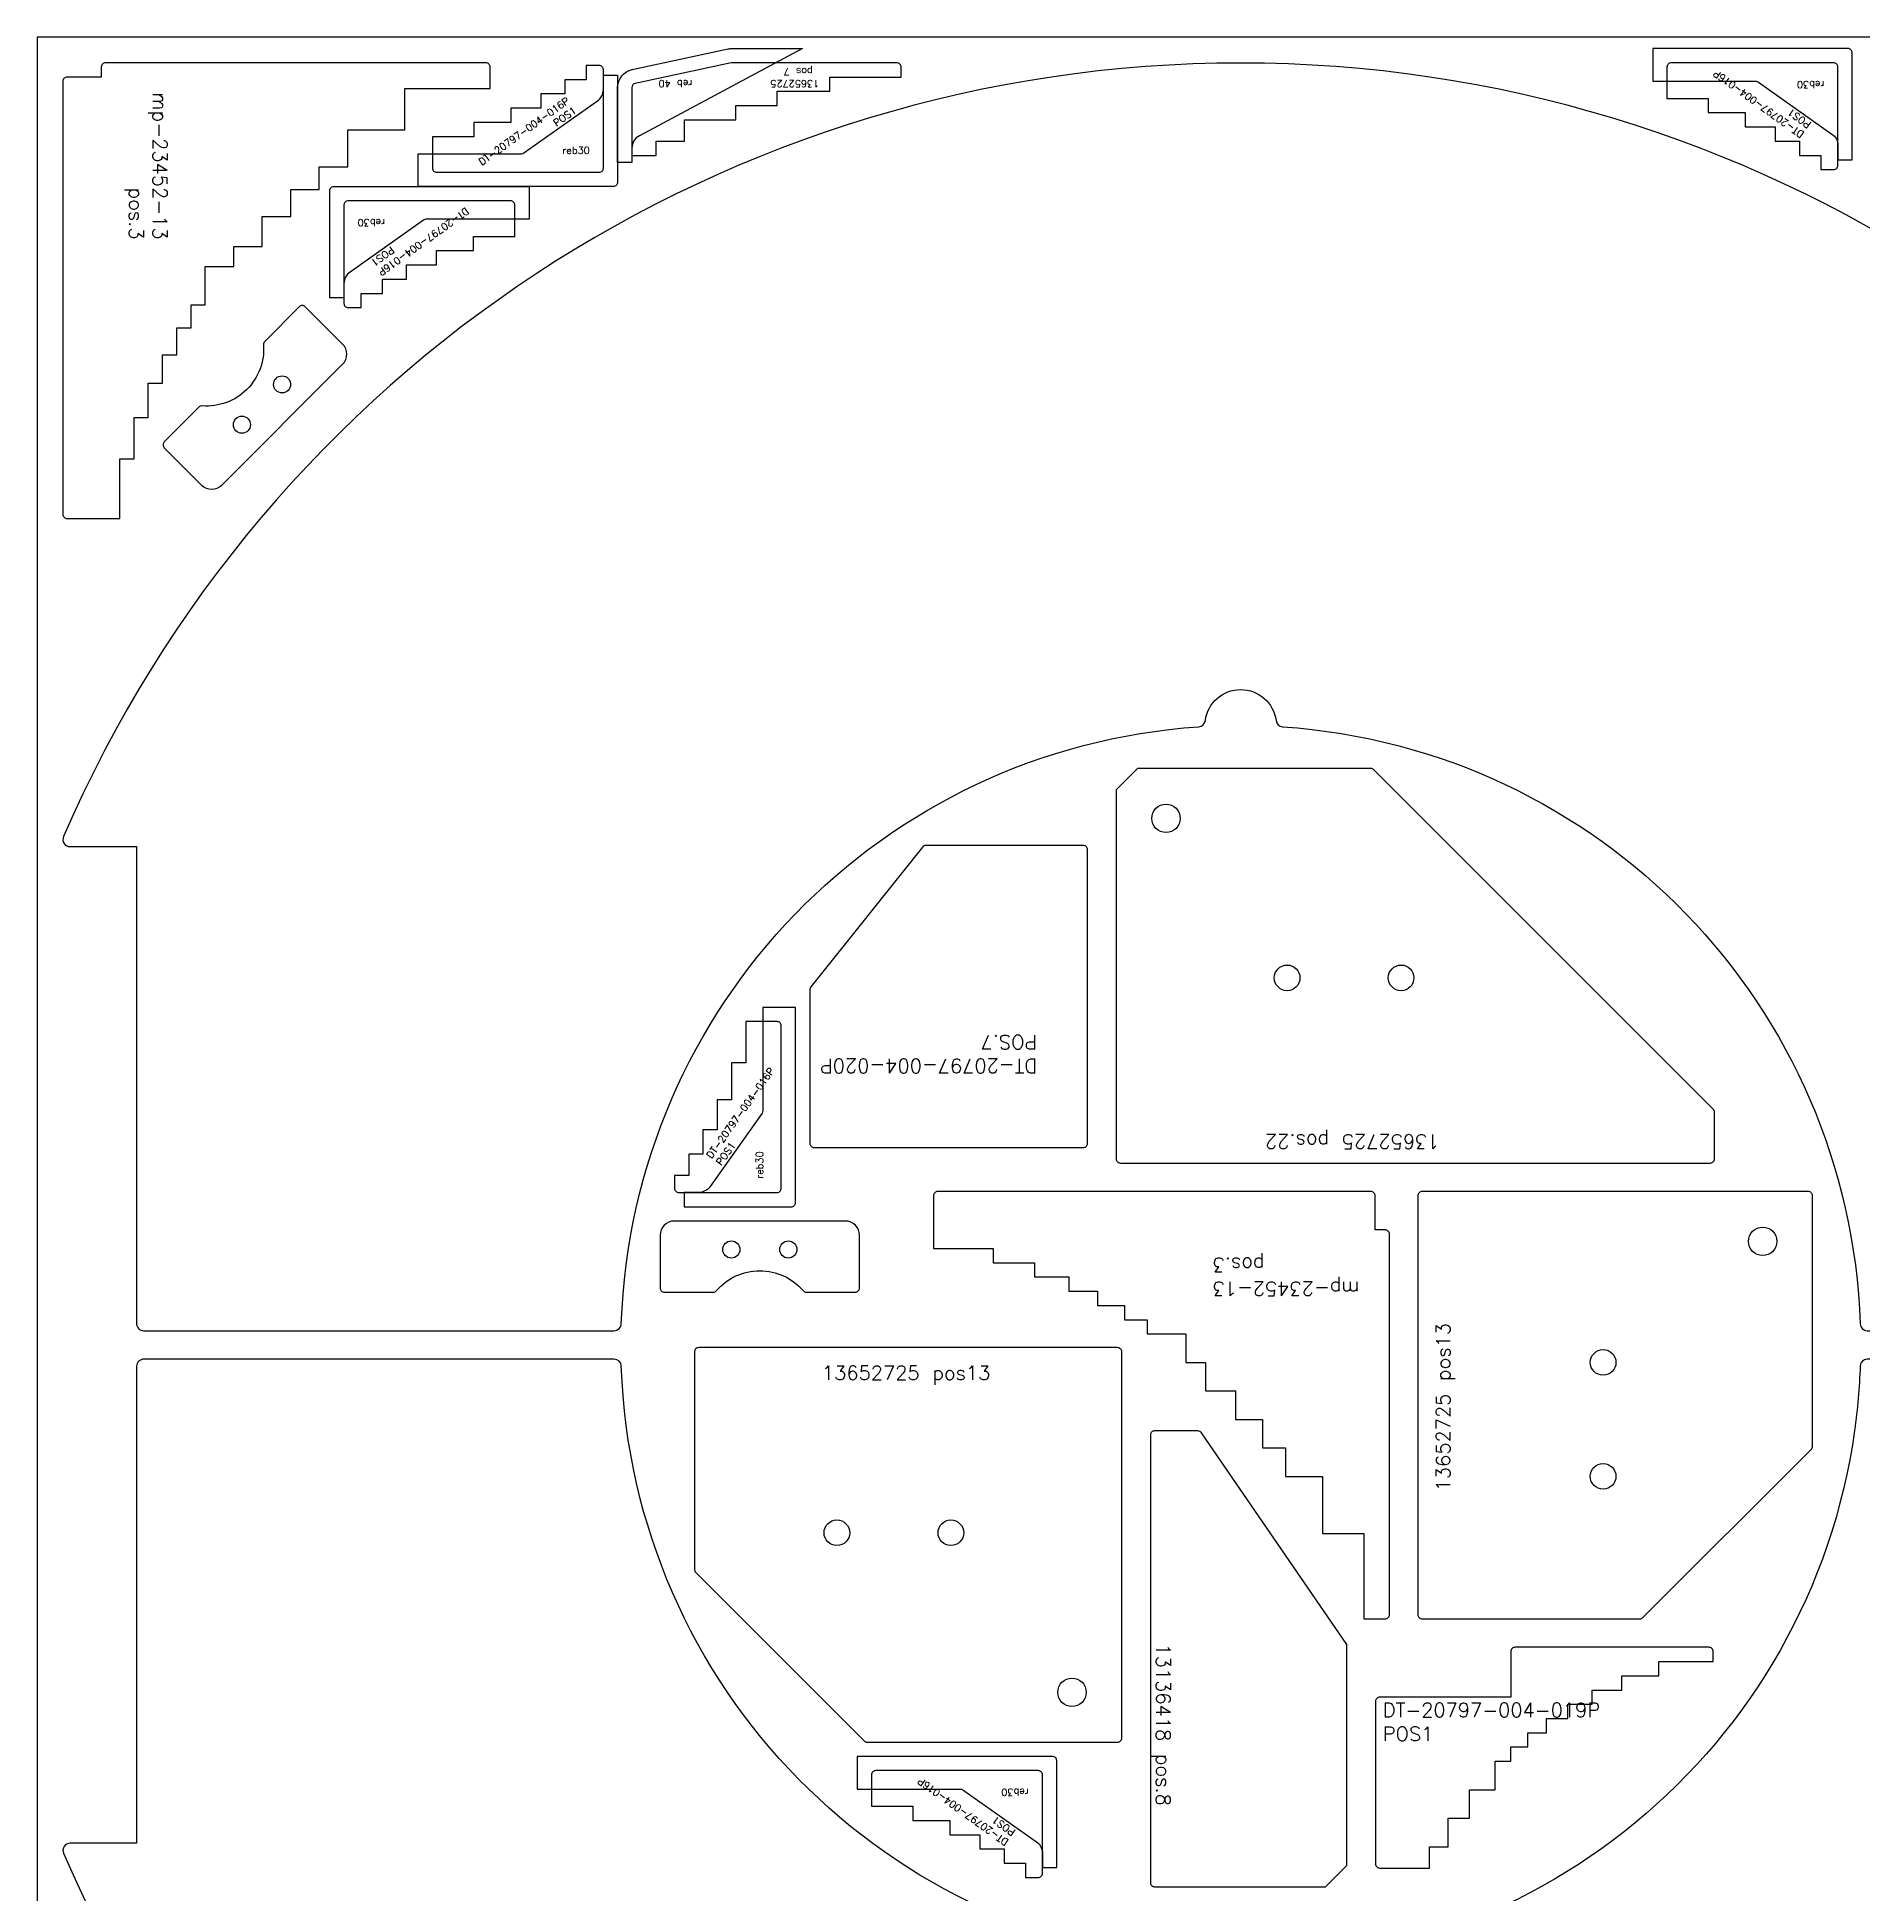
# Model space of a CAD drawing. Header units: millimetres. Extents: x 0 to 2500, y -105 to 1860.
# Drawn here: x 0 to 1282, y 556 to 1860 of the extents above; entities that cross this region are included whole.
import ezdxf

# ---------------------------------------------------------------- set-up
doc = ezdxf.new("R2010")
doc.units = ezdxf.units.MM
for name, color, linetype in [('13136418', 7, 'Continuous'), ('13136428', 7, 'Continuous'), ('13652725', 7, 'Continuous'), ('9672671', 7, 'Continuous'), ('DT-20797-004-016P', 7, 'Continuous'), ('DT-20797-004-019P', 7, 'Continuous'), ('DT-20797-004-020P', 7, 'Continuous'), ('mp-23452-13', 7, 'Continuous'), ('Rebaixo', 6, 'Continuous'), ('sheet', 24, 'Continuous'), ('Texto', 7, 'Continuous')]:
    doc.layers.add(name, color=color, linetype=linetype)
doc.styles.get("Standard").update_dxf_attribs({"font": 'txt.shx'})

msp = doc.modelspace()

# ---------------------------------------------------------------- linework, layer by layer
at = {"color": 4}
msp.add_lwpolyline([(417.4, 1824.6), (417.4, 1777), (434.4, 1777), (434.4, 1787), (454.4, 1787), (454.4, 1802), (490.4, 1802), (490.4, 1812), (519.4, 1812), (519.4, 1822), (556.4, 1822), (556.4, 1832), (606.4, 1832), (606.4, 1839, 0.414214), (603.4, 1842), (487.7, 1842, 0.052822), (487.1, 1841.9), (419.8, 1827.5, 0.353653)], format="xyb", close=True, dxfattribs=at)
at = {"color": 1}
for points in [[(972.1, 1049.5, 0.414214), (969.1, 1046.5), (969.1, 752.5, 0.414214), (972.1, 749.5), (1124.9, 749.5, 0.198912), (1127, 750.3), (1245.3, 868.6, 0.198912), (1246.1, 870.7), (1246.1, 1046.5, 0.414214), (1243.1, 1049.5)], [(761.3, 936.9, 0.414214), (758.3, 939.9), (464.3, 939.9, 0.414214), (461.3, 936.9), (461.3, 784.2, 0.198912), (462.2, 782.1), (580.4, 663.8, 0.198912), (582.5, 662.9), (758.3, 662.9, 0.414214), (761.3, 665.9)]]:
    msp.add_lwpolyline(points, format="xyb", close=True, dxfattribs=at)
for centre, radius in [((1211.1, 1014.5), 10), ((1099.1, 929.5), 9), ((1099.1, 849.5), 9), ((561.3, 809.9), 9), ((641.3, 809.9), 9), ((726.3, 697.9), 10)]:
    msp.add_circle(centre, radius, dxfattribs=at)
at = {"layer": '13136418', "color": 1}
msp.add_lwpolyline([(814.7, 881.4), (784.3, 881.4, 0.414214), (781.3, 878.4), (781.3, 564.4, 0.414214), (784.3, 561.4), (904.3, 561.4), (919.3, 576.4), (919.3, 731.4), (817.2, 880.1, 0.247123)], format="xyb", close=True, dxfattribs=at)
at = {"layer": '13136428', "color": 1}
for points in [[(23.1, 1291.7), (69.7, 1291.7), (69.7, 956.8, 0.414214), (74.7, 951.8), (405, 951.8, 0.404262), (410, 956.7, -0.384724), (815.3, 1375.8, 0.356448), (819.9, 1380.2, -0.874645), (869.5, 1380.2, 0.356448), (874.1, 1375.8, -0.384724), (1279.5, 956.7, 0.404262), (1284.5, 951.8), (1614.7, 951.8, 0.414214), (1619.7, 956.8), (1619.7, 1291.7), (1666.3, 1291.7, 0.539356), (1670.9, 1298.7, 0.657354), (18.5, 1298.7, 0.539356)], [(1275.6, 881.8, -0.917281), (410, 927, 0.404262), (405, 931.8), (74.8, 931.8, 0.414214), (69.8, 926.8), (69.8, 591.9), (23.1, 591.9, 0.539356), (18.5, 585, 0.657354), (1670.9, 585, 0.539356), (1666.3, 591.9), (1619.7, 591.9), (1619.7, 926.8, 0.414214), (1614.7, 931.8), (1284.5, 931.8, 0.404262), (1279.5, 927, -0.026075)]]:
    msp.add_lwpolyline(points, format="xyb", close=True, dxfattribs=at)
at = {"layer": '13652725', "color": 1}
msp.add_lwpolyline([(938.2, 1345.6, 0.198912), (936.1, 1346.5), (772.3, 1346.5), (757.3, 1331.5), (757.3, 1072.5, 0.414214), (760.3, 1069.5), (1174.3, 1069.5, 0.414214), (1177.3, 1072.5), (1177.3, 1105.2, 0.198912), (1176.4, 1107.3)], format="xyb", close=True, dxfattribs=at)
for centre, radius in [((792.3, 1311.5), 10), ((877.3, 1199.5), 9), ((957.3, 1199.5), 9)]:
    msp.add_circle(centre, radius, dxfattribs=at)
at = {"layer": '9672671', "color": 1}
for points in [[(115.9, 1601.1, 0.218815), (113.5, 1600.2), (89.2, 1575.9, 0.414214), (89.2, 1571.7), (115.4, 1545.5, 0.414214), (129.5, 1545.5), (214.4, 1630.4, 0.414214), (214.4, 1644.5), (188.2, 1670.7, 0.414214), (184, 1670.7), (159.7, 1646.4, 0.218815), (158.8, 1644, -0.459639)], [(537.6, 979.9, 0.218815), (539.8, 978.8), (574.2, 978.8, 0.414214), (577.2, 981.8), (577.2, 1018.8, 0.414214), (567.2, 1028.8), (447.2, 1028.8, 0.414214), (437.2, 1018.8), (437.2, 981.8, 0.414214), (440.2, 978.8), (474.6, 978.8, 0.218815), (476.8, 979.9, -0.459639)]]:
    msp.add_lwpolyline(points, format="xyb", close=True, dxfattribs=at)
for centre in [(171.9, 1616.2), (143.7, 1587.9), (487.2, 1008.8), (527.2, 1008.8)]:
    msp.add_circle(centre, 6, dxfattribs=at)
at = {"layer": 'DT-20797-004-016P', "color": 3}
for points in [[(394.4, 1765.1, 0.414214), (397.4, 1768.1), (397.4, 1837.1, 0.414214), (394.4, 1840.1), (385.4, 1840.1), (385.4, 1830.1), (370.4, 1830.1), (370.4, 1820.1), (353.4, 1820.1), (353.4, 1810.1), (332.4, 1810.1), (332.4, 1800.1), (306.4, 1800.1), (306.4, 1790.1), (277.4, 1790.1), (277.4, 1768.1, 0.414214), (280.4, 1765.1)], [(218.3, 1745.1, 0.414214), (215.3, 1742.1), (215.3, 1673.1, 0.414214), (218.3, 1670.1), (227.3, 1670.1), (227.3, 1680.1), (242.3, 1680.1), (242.3, 1690.1), (259.3, 1690.1), (259.3, 1700.1), (280.3, 1700.1), (280.3, 1710.1), (306.3, 1710.1), (306.3, 1720.1), (335.3, 1720.1), (335.3, 1742.1, 0.414214), (332.3, 1745.1)]]:
    msp.add_lwpolyline(points, format="xyb", close=True, dxfattribs=at)
at = {"layer": 'DT-20797-004-016P', "color": 2}
for points in [[(1260.9, 1842), (1146.9, 1842, 0.414214), (1143.9, 1839), (1143.9, 1817), (1172.9, 1817), (1172.9, 1807), (1198.9, 1807), (1198.9, 1797), (1219.9, 1797), (1219.9, 1787), (1236.9, 1787), (1236.9, 1777), (1251.9, 1777), (1251.9, 1767), (1260.9, 1767, 0.414214), (1263.9, 1770), (1263.9, 1839, 0.414214)], [(522.3, 1051.8), (522.3, 1165.8, 0.414214), (519.3, 1168.8), (497.3, 1168.8), (497.3, 1139.8), (487.3, 1139.8), (487.3, 1113.8), (477.3, 1113.8), (477.3, 1092.8), (467.3, 1092.8), (467.3, 1075.8), (457.3, 1075.8), (457.3, 1060.8), (447.3, 1060.8), (447.3, 1051.8, 0.414214), (450.3, 1048.8), (519.3, 1048.8, 0.414214)], [(702.6, 642.9), (588.6, 642.9, 0.414214), (585.6, 639.9), (585.6, 617.9), (614.6, 617.9), (614.6, 607.9), (640.6, 607.9), (640.6, 597.9), (661.6, 597.9), (661.6, 587.9), (678.6, 587.9), (678.6, 577.9), (693.6, 577.9), (693.6, 567.9), (702.6, 567.9, 0.414214), (705.6, 570.9), (705.6, 639.9, 0.414214)]]:
    msp.add_lwpolyline(points, format="xyb", close=True, dxfattribs=at)
at = {"layer": 'DT-20797-004-019P', "color": 1}
msp.add_lwpolyline([(1176.3, 719.5), (1176.3, 726.5, 0.414214), (1173.3, 729.5), (1037.3, 729.5, 0.414214), (1034.3, 726.5), (1034.3, 694.5), (942.3, 694.5, 0.414214), (939.3, 691.5), (939.3, 577.5, 0.414214), (942.3, 574.5), (977.3, 574.5), (977.3, 589.5), (990.3, 589.5), (990.3, 609.5), (1005.3, 609.5), (1005.3, 629.5), (1023.3, 629.5), (1023.3, 649.5), (1034.3, 649.5), (1034.3, 659.5), (1046.3, 659.5), (1046.3, 669.5), (1059.3, 669.5), (1059.3, 679.5), (1074.3, 679.5), (1074.3, 689.5), (1091.3, 689.5), (1091.3, 699.5), (1112.3, 699.5), (1112.3, 709.5), (1138.3, 709.5), (1138.3, 719.5)], format="xyb", close=True, dxfattribs=at)
at = {"layer": 'DT-20797-004-020P', "color": 1}
msp.add_lwpolyline([(543, 1193.3, 0.170304), (542.3, 1191.4), (542.3, 1083.4, 0.414214), (545.3, 1080.4), (734.3, 1080.4, 0.414214), (737.3, 1083.4), (737.3, 1289.4, 0.414214), (734.3, 1292.4), (623.8, 1292.4, 0.227838), (621.4, 1291.3)], format="xyb", close=True, dxfattribs=at)
at = {"layer": 'mp-23452-13', "color": 1}
for points in [[(18, 1525, 0.414214), (21, 1522), (58, 1522), (58, 1564), (68, 1564), (68, 1593), (78, 1593), (78, 1617), (88, 1617), (88, 1637), (98, 1637), (98, 1656), (108, 1656), (108, 1672), (118, 1672), (118, 1699), (138, 1699), (138, 1713), (158, 1713), (158, 1734), (178, 1734), (178, 1753), (198, 1753), (198, 1769), (218, 1769), (218, 1795), (258, 1795), (258, 1824), (318, 1824), (318, 1839, 0.414214), (315, 1842), (48, 1842, 0.414214), (45, 1839), (45, 1832), (21, 1832, 0.414214), (18, 1829)], [(632.1, 1049.5, 0.414214), (629.1, 1046.5), (629.1, 1009.5), (671.1, 1009.5), (671.1, 999.5), (700.1, 999.5), (700.1, 989.5), (724.1, 989.5), (724.1, 979.5), (744.1, 979.5), (744.1, 969.5), (763.1, 969.5), (763.1, 959.5), (779.1, 959.5), (779.1, 949.5), (806.1, 949.5), (806.1, 929.5), (820.1, 929.5), (820.1, 909.5), (841.1, 909.5), (841.1, 889.5), (860.1, 889.5), (860.1, 869.5), (876.1, 869.5), (876.1, 849.5), (902.1, 849.5), (902.1, 809.5), (931.1, 809.5), (931.1, 749.5), (946.1, 749.5, 0.414214), (949.1, 752.5), (949.1, 1019.5, 0.414214), (946.1, 1022.5), (939.1, 1022.5), (939.1, 1046.5, 0.414214), (936.1, 1049.5)]]:
    msp.add_lwpolyline(points, format="xyb", close=True, dxfattribs=at)
at = {"layer": 'Rebaixo', "color": 4}
msp.add_lwpolyline([(417.4, 1772), (407.4, 1772), (407.4, 1782), (407.4, 1824.6, -0.353653), (417.7, 1837.3), (485, 1851.7, -0.052822), (487.7, 1852), (537.1, 1852), (422.7, 1790.8, 0.276707), (417.4, 1782)], format="xyb", close=True, dxfattribs=at)
at = {"layer": 'Rebaixo', "color": 2}
for points in [[(1133.9, 1852), (1133.9, 1829), (1206.4, 1829, -0.155021), (1208.1, 1828.4), (1259.7, 1792, -0.243554), (1263.9, 1783.8), (1263.9, 1773.8), (1273.9, 1773.8), (1273.9, 1849, 0.414214), (1270.9, 1852)], [(532.3, 1178.8), (509.3, 1178.8), (509.3, 1106.4, -0.155021), (508.8, 1104.6), (472.3, 1053, -0.243554), (464.1, 1048.8), (454.1, 1048.8), (454.1, 1038.8), (529.3, 1038.8, 0.414214), (532.3, 1041.8)], [(575.6, 652.9), (575.6, 629.9), (648, 629.9, -0.155021), (649.8, 629.4), (701.4, 592.9, -0.243554), (705.6, 584.8), (705.6, 574.8), (715.6, 574.8), (715.6, 649.9, 0.414214), (712.6, 652.9)]]:
    msp.add_lwpolyline(points, format="xyb", close=True, dxfattribs=at)
at = {"layer": 'Rebaixo', "color": 3}
for points in [[(267.4, 1755.1), (267.4, 1778.1), (339.9, 1778.1, 0.155021), (341.6, 1778.7), (393.2, 1815.2, 0.243554), (397.4, 1823.3), (397.4, 1833.3), (407.4, 1833.3), (407.4, 1758.1, -0.414214), (404.4, 1755.1)], [(345.3, 1755.1), (345.3, 1732.1), (272.9, 1732.1, 0.155021), (271.2, 1731.6), (219.6, 1695.1, 0.243554), (215.3, 1687), (215.3, 1677), (205.3, 1677), (205.3, 1752.1, -0.414214), (208.3, 1755.1)]]:
    msp.add_lwpolyline(points, format="xyb", close=True, dxfattribs=at)
at = {"layer": 'sheet', "color": 7}
msp.add_lwpolyline([(0, 0), (2500, 0), (2500, 1860), (0, 1860)], close=True, dxfattribs=at)

# ---------------------------------------------------------------- texts
at = {"layer": 'Rebaixo', "color": 4, "insert": (459.8, 1824.9), "char_height": 5, "attachment_point": 1, "rotation": 180}
msp.add_mtext_dynamic_manual_height_columns('reb 40', width=122.875, gutter_width=12.5, heights=[0], dxfattribs=at)
at = {"layer": 'Rebaixo', "color": 2, "char_height": 5, "attachment_point": 1}
for insert, rotation in [((1254.4, 1824.2), 180), ((504.5, 1058.4), 90), ((696, 625.1), 180)]:
    msp.add_mtext_dynamic_manual_height_columns('reb30', width=57.571, gutter_width=12.5, heights=[0], dxfattribs=dict(at, insert=insert, rotation=rotation))
at = {"layer": 'Rebaixo', "color": 3, "insert": (387.9, 1783), "char_height": 5, "attachment_point": 3}
msp.add_mtext_dynamic_manual_height_columns('reb30', width=57.571, gutter_width=12.5, heights=[0], dxfattribs=at)
at = {"layer": 'Rebaixo', "color": 3, "insert": (224.9, 1727.3), "char_height": 5, "attachment_point": 3, "rotation": 180}
msp.add_mtext_dynamic_manual_height_columns('reb30', width=57.571, gutter_width=12.5, heights=[0], dxfattribs=at)
at = {"layer": 'Texto', "color": 4, "insert": (548.9, 1824.9), "char_height": 5, "attachment_point": 1, "rotation": 180}
msp.add_mtext_dynamic_manual_height_columns('13652725\\P pos 7 ', width=122.875, gutter_width=12.5, heights=[0], dxfattribs=at)
at = {"layer": 'Texto', "color": 2, "char_height": 5, "attachment_point": 1}
for insert, rotation in [((1237.7, 1788.9), 144.3573), ((469.3, 1075.1), 54.3573), ((679.3, 589.9), 144.3573)]:
    msp.add_mtext_dynamic_manual_height_columns('DT-20797-004-016P\\PPOS1', width=57.571, gutter_width=12.5, heights=[0], dxfattribs=dict(at, insert=insert, rotation=rotation))
at = {"layer": 'Texto', "color": 1, "char_height": 10}
for s, insert, width, attachment_point, rotation in [('mp-23452-13 pos.3', (91.2, 1717.9), 60.76, 3, 270), ('DT-20797-004-020P\\PPOS.7', (702, 1132.7), 57.571, 1, 180), ('13652725 pos.22', (984.3, 1079.5), 122.875, 1, 180), ('mp-23452-13 pos.3', (825, 976.2), 60.76, 3, 180), ('13652725 pos13', (981.8, 839), 122.875, 1, 90), ('13136418 pos.8', (782.1, 732.1), 188.747, 7, 270)]:
    msp.add_mtext(s, dxfattribs=dict(at, insert=insert, width=width, attachment_point=attachment_point, rotation=rotation))
at = {"layer": 'Texto', "color": 3, "char_height": 5, "attachment_point": 3}
for insert, rotation in [((371.2, 1818.2), 35.6427), ((241.6, 1692.1), 215.6427)]:
    msp.add_mtext_dynamic_manual_height_columns('DT-20797-004-016P\\PPOS1', width=57.571, gutter_width=12.5, heights=[0], dxfattribs=dict(at, insert=insert, rotation=rotation))
at = {"layer": 'Texto', "color": 1, "char_height": 10, "attachment_point": 1}
for s, insert, width in [('13652725 pos13', (550.8, 927.2), 122.875), ('DT-20797-004-019P\\PPOS1', (944.4, 690.4), 57.571)]:
    msp.add_mtext(s, dxfattribs=dict(at, insert=insert, width=width))

doc.saveas('drawing.dxf')
